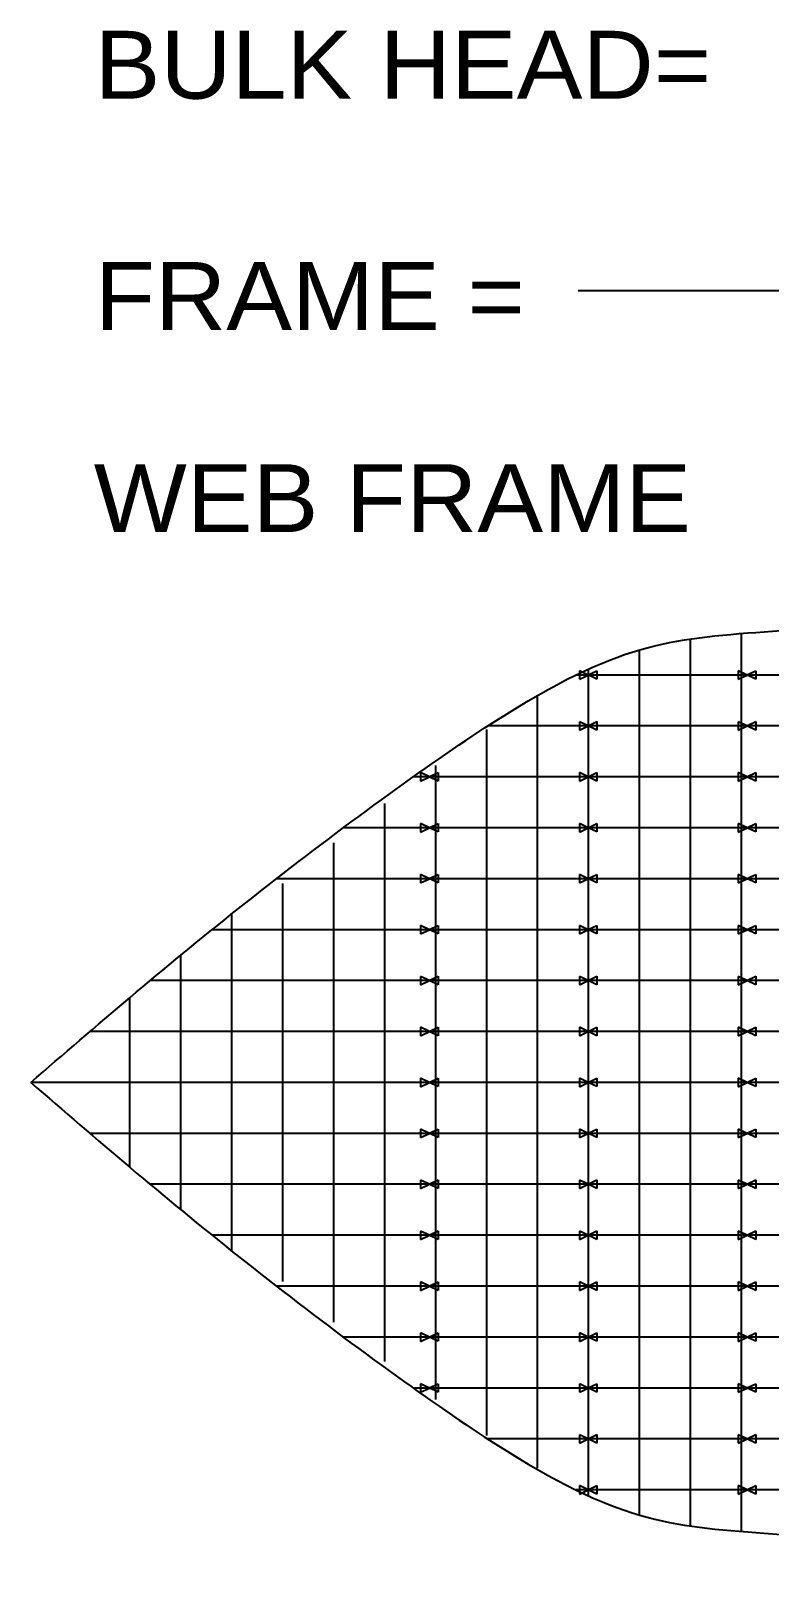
# Model space of a CAD drawing. Header units: millimetres. Extents: x -312175 to -205095, y 187857 to 277449.
# Drawn here: x -287699 to -279004, y 210561 to 228697 of the extents above; entities that cross this region are included whole.
import ezdxf

# ---------------------------------------------------------------- set-up
doc = ezdxf.new("R2010")
doc.units = ezdxf.units.MM
doc.header["$MEASUREMENT"] = 0
doc.layers.add('B.line', color=1, linetype='Continuous', lineweight=25)
doc.layers.add('WL-4 HB', color=1, linetype='Continuous')
doc.styles.get("Standard").update_dxf_attribs({"font": 'arial.ttf', "height": 50})

msp = doc.modelspace()

# ---------------------------------------------------------------- linework, layer by layer
for p, q in [((-281254, 225638), (-265417, 225638)), ((-279935, 221539), (-279935, 211075)), ((-279335, 221602), (-279335, 211012)), ((-280535, 221409), (-280535, 211205)), ((-224978, 221107), (-281281, 221107)), ((-281135, 221176), (-281135, 211438)), ((-281735, 220851), (-281735, 211763)), ((-282335, 220465), (-282335, 212149)), ((-222378, 220507), (-282318, 220507)), ((-282935, 220041), (-282935, 212573)), ((-220034, 219907), (-283196, 219907)), ((-283535, 219594), (-283535, 213020)), ((-218233, 219307), (-284019, 219307)), ((-284135, 219130), (-284135, 213484)), ((-216733, 218707), (-284806, 218707)), ((-284735, 218652), (-284735, 213962)), ((-285335, 218290), (-285335, 214323)), ((-215436, 218107), (-285564, 218107)), ((-285935, 217804), (-285935, 214810)), ((-214268, 217507), (-286294, 217507)), ((-286535, 217304), (-286535, 215310)), ((-213177, 216907), (-287002, 216907)), ((-212121, 216307), (-287699, 216307)), ((-213177, 215707), (-287002, 215707)), ((-213177, 215707), (-287002, 215707)), ((-213177, 215707), (-287002, 215707)), ((-213177, 215707), (-287002, 215707)), ((-213177, 215707), (-287002, 215707)), ((-214268, 215107), (-286294, 215107)), ((-215436, 214507), (-285564, 214507)), ((-216733, 213907), (-284806, 213907)), ((-218233, 213307), (-284019, 213307)), ((-220034, 212707), (-283196, 212707)), ((-222378, 212107), (-282318, 212107)), ((-224978, 211507), (-281281, 211507))]:
    msp.add_line(p, q)
at = {"layer": 'B.line'}
for p, q in [((-281135, 221107), (-281239, 221157)), ((-281239, 221157), (-281239, 221107)), ((-281239, 221107), (-281239, 221057)), ((-281239, 221057), (-281135, 221107)), ((-281137, 221108), (-281033, 221158)), ((-281033, 221058), (-281137, 221108)), ((-281033, 221158), (-281033, 221108)), ((-281033, 221108), (-281033, 221058)), ((-279264, 221107), (-279368, 221157)), ((-279368, 221157), (-279368, 221107)), ((-279368, 221107), (-279368, 221057)), ((-279368, 221057), (-279264, 221107)), ((-279266, 221108), (-279163, 221158)), ((-279163, 221058), (-279266, 221108)), ((-279163, 221158), (-279163, 221108)), ((-279163, 221108), (-279163, 221058)), ((-281135, 220507), (-281239, 220557)), ((-281239, 220557), (-281239, 220507)), ((-281137, 220508), (-281033, 220558)), ((-281033, 220558), (-281033, 220508)), ((-279264, 220507), (-279368, 220557)), ((-279368, 220557), (-279368, 220507)), ((-279264, 220507), (-279368, 220557)), ((-279368, 220557), (-279368, 220507)), ((-279266, 220508), (-279163, 220558)), ((-279266, 220508), (-279163, 220558)), ((-279163, 220558), (-279163, 220508)), ((-279163, 220558), (-279163, 220508)), ((-281239, 220507), (-281239, 220457)), ((-281239, 220457), (-281135, 220507)), ((-281033, 220458), (-281137, 220508)), ((-281033, 220508), (-281033, 220458)), ((-279368, 220507), (-279368, 220457)), ((-279368, 220457), (-279264, 220507)), ((-279368, 220507), (-279368, 220457)), ((-279368, 220457), (-279264, 220507)), ((-279163, 220458), (-279266, 220508)), ((-279163, 220458), (-279266, 220508)), ((-279163, 220508), (-279163, 220458)), ((-279163, 220508), (-279163, 220458)), ((-283006, 219907), (-283109, 219957)), ((-283109, 219957), (-283109, 219907)), ((-283109, 219907), (-283109, 219857)), ((-283109, 219857), (-283006, 219907)), ((-283008, 219908), (-282904, 219958)), ((-282904, 219858), (-283008, 219908)), ((-282904, 219958), (-282904, 219908)), ((-282904, 219908), (-282904, 219858)), ((-281135, 219907), (-281239, 219957)), ((-281239, 219957), (-281239, 219907)), ((-281239, 219907), (-281239, 219857)), ((-281239, 219857), (-281135, 219907)), ((-281137, 219908), (-281033, 219958)), ((-281033, 219858), (-281137, 219908)), ((-281033, 219958), (-281033, 219908)), ((-281033, 219908), (-281033, 219858)), ((-279264, 219907), (-279368, 219957)), ((-279368, 219957), (-279368, 219907)), ((-279264, 219907), (-279368, 219957)), ((-279368, 219957), (-279368, 219907)), ((-279368, 219907), (-279368, 219857)), ((-279368, 219857), (-279264, 219907)), ((-279368, 219907), (-279368, 219857)), ((-279368, 219857), (-279264, 219907)), ((-279266, 219908), (-279163, 219958)), ((-279266, 219908), (-279163, 219958)), ((-279163, 219858), (-279266, 219908)), ((-279163, 219858), (-279266, 219908)), ((-279163, 219958), (-279163, 219908)), ((-279163, 219958), (-279163, 219908)), ((-279163, 219908), (-279163, 219858)), ((-279163, 219908), (-279163, 219858)), ((-283006, 219307), (-283109, 219357)), ((-283109, 219357), (-283109, 219307)), ((-283109, 219307), (-283109, 219257)), ((-283109, 219257), (-283006, 219307)), ((-283008, 219308), (-282904, 219358)), ((-282904, 219258), (-283008, 219308)), ((-282904, 219358), (-282904, 219308)), ((-282904, 219308), (-282904, 219258)), ((-281135, 219307), (-281239, 219357)), ((-281239, 219357), (-281239, 219307)), ((-281239, 219307), (-281239, 219257)), ((-281239, 219257), (-281135, 219307)), ((-281137, 219308), (-281033, 219358)), ((-281033, 219258), (-281137, 219308)), ((-281033, 219358), (-281033, 219308)), ((-281033, 219308), (-281033, 219258)), ((-279264, 219307), (-279368, 219357)), ((-279368, 219357), (-279368, 219307)), ((-279264, 219307), (-279368, 219357)), ((-279368, 219357), (-279368, 219307)), ((-279368, 219307), (-279368, 219257)), ((-279368, 219257), (-279264, 219307)), ((-279368, 219307), (-279368, 219257)), ((-279368, 219257), (-279264, 219307)), ((-279266, 219308), (-279163, 219358)), ((-279266, 219308), (-279163, 219358)), ((-279163, 219258), (-279266, 219308)), ((-279163, 219258), (-279266, 219308)), ((-279163, 219358), (-279163, 219308)), ((-279163, 219358), (-279163, 219308)), ((-279163, 219308), (-279163, 219258)), ((-279163, 219308), (-279163, 219258)), ((-283006, 218707), (-283109, 218757)), ((-283109, 218757), (-283109, 218707)), ((-283008, 218708), (-282904, 218758)), ((-282904, 218758), (-282904, 218708)), ((-281135, 218707), (-281239, 218757)), ((-281239, 218757), (-281239, 218707)), ((-281137, 218708), (-281033, 218758)), ((-281033, 218758), (-281033, 218708)), ((-279264, 218707), (-279368, 218757)), ((-279368, 218757), (-279368, 218707)), ((-279264, 218707), (-279368, 218757)), ((-279368, 218757), (-279368, 218707)), ((-279266, 218708), (-279163, 218758)), ((-279266, 218708), (-279163, 218758)), ((-279163, 218758), (-279163, 218708)), ((-279163, 218758), (-279163, 218708)), ((-283109, 218707), (-283109, 218657)), ((-283109, 218657), (-283006, 218707)), ((-282904, 218658), (-283008, 218708)), ((-282904, 218708), (-282904, 218658)), ((-281239, 218707), (-281239, 218657)), ((-281239, 218657), (-281135, 218707)), ((-281033, 218658), (-281137, 218708)), ((-281033, 218708), (-281033, 218658)), ((-279368, 218707), (-279368, 218657)), ((-279368, 218657), (-279264, 218707)), ((-279368, 218707), (-279368, 218657)), ((-279368, 218657), (-279264, 218707)), ((-279163, 218658), (-279266, 218708)), ((-279163, 218658), (-279266, 218708)), ((-279163, 218708), (-279163, 218658)), ((-279163, 218708), (-279163, 218658)), ((-283006, 218107), (-283109, 218157)), ((-283109, 218157), (-283109, 218107)), ((-283109, 218107), (-283109, 218057)), ((-283109, 218057), (-283006, 218107)), ((-283008, 218108), (-282904, 218158)), ((-282904, 218058), (-283008, 218108)), ((-282904, 218158), (-282904, 218108)), ((-282904, 218108), (-282904, 218058)), ((-281135, 218107), (-281239, 218157)), ((-281239, 218157), (-281239, 218107)), ((-281239, 218107), (-281239, 218057)), ((-281239, 218057), (-281135, 218107)), ((-281137, 218108), (-281033, 218158)), ((-281033, 218058), (-281137, 218108)), ((-281033, 218158), (-281033, 218108)), ((-281033, 218108), (-281033, 218058)), ((-279264, 218107), (-279368, 218157)), ((-279368, 218157), (-279368, 218107)), ((-279264, 218107), (-279368, 218157)), ((-279368, 218157), (-279368, 218107)), ((-279368, 218107), (-279368, 218057)), ((-279368, 218057), (-279264, 218107)), ((-279368, 218107), (-279368, 218057)), ((-279368, 218057), (-279264, 218107)), ((-279266, 218108), (-279163, 218158)), ((-279266, 218108), (-279163, 218158)), ((-279163, 218058), (-279266, 218108)), ((-279163, 218058), (-279266, 218108)), ((-279163, 218158), (-279163, 218108)), ((-279163, 218158), (-279163, 218108)), ((-279163, 218108), (-279163, 218058)), ((-279163, 218108), (-279163, 218058)), ((-283006, 217507), (-283109, 217557)), ((-283109, 217557), (-283109, 217507)), ((-283109, 217507), (-283109, 217457)), ((-283109, 217457), (-283006, 217507)), ((-283008, 217508), (-282904, 217558)), ((-282904, 217458), (-283008, 217508)), ((-282904, 217558), (-282904, 217508)), ((-282904, 217508), (-282904, 217458)), ((-281135, 217507), (-281239, 217557)), ((-281239, 217557), (-281239, 217507)), ((-281239, 217507), (-281239, 217457)), ((-281239, 217457), (-281135, 217507)), ((-281137, 217508), (-281033, 217558)), ((-281033, 217458), (-281137, 217508)), ((-281033, 217558), (-281033, 217508)), ((-281033, 217508), (-281033, 217458)), ((-279264, 217507), (-279368, 217557)), ((-279368, 217557), (-279368, 217507)), ((-279264, 217507), (-279368, 217557)), ((-279368, 217557), (-279368, 217507)), ((-279368, 217507), (-279368, 217457)), ((-279368, 217457), (-279264, 217507)), ((-279368, 217507), (-279368, 217457)), ((-279368, 217457), (-279264, 217507)), ((-279266, 217508), (-279163, 217558)), ((-279266, 217508), (-279163, 217558)), ((-279163, 217458), (-279266, 217508)), ((-279163, 217458), (-279266, 217508)), ((-279163, 217558), (-279163, 217508)), ((-279163, 217558), (-279163, 217508)), ((-279163, 217508), (-279163, 217458)), ((-279163, 217508), (-279163, 217458)), ((-283006, 216907), (-283109, 216957)), ((-283109, 216957), (-283109, 216907)), ((-283109, 216907), (-283109, 216857)), ((-283109, 216857), (-283006, 216907)), ((-283008, 216908), (-282904, 216958)), ((-282904, 216858), (-283008, 216908)), ((-282904, 216958), (-282904, 216908)), ((-282904, 216908), (-282904, 216858)), ((-281135, 216907), (-281239, 216957)), ((-281239, 216957), (-281239, 216907)), ((-281239, 216907), (-281239, 216857)), ((-281239, 216857), (-281135, 216907)), ((-281137, 216908), (-281033, 216958)), ((-281033, 216858), (-281137, 216908)), ((-281033, 216958), (-281033, 216908)), ((-281033, 216908), (-281033, 216858)), ((-279264, 216907), (-279368, 216957)), ((-279368, 216957), (-279368, 216907)), ((-279264, 216907), (-279368, 216957)), ((-279368, 216957), (-279368, 216907)), ((-279368, 216907), (-279368, 216857)), ((-279368, 216857), (-279264, 216907)), ((-279368, 216907), (-279368, 216857)), ((-279368, 216857), (-279264, 216907)), ((-279266, 216908), (-279163, 216958)), ((-279266, 216908), (-279163, 216958)), ((-279163, 216858), (-279266, 216908)), ((-279163, 216858), (-279266, 216908)), ((-279163, 216958), (-279163, 216908)), ((-279163, 216958), (-279163, 216908)), ((-279163, 216908), (-279163, 216858)), ((-279163, 216908), (-279163, 216858)), ((-283006, 216307), (-283109, 216357)), ((-283109, 216357), (-283109, 216307)), ((-283109, 216307), (-283109, 216257)), ((-283109, 216257), (-283006, 216307)), ((-283008, 216308), (-282904, 216358)), ((-282904, 216258), (-283008, 216308)), ((-282904, 216358), (-282904, 216308)), ((-282904, 216308), (-282904, 216258)), ((-281135, 216307), (-281239, 216357)), ((-281239, 216357), (-281239, 216307)), ((-281239, 216307), (-281239, 216257)), ((-281239, 216257), (-281135, 216307)), ((-281137, 216308), (-281033, 216358)), ((-281033, 216258), (-281137, 216308)), ((-281033, 216358), (-281033, 216308)), ((-281033, 216308), (-281033, 216258)), ((-279264, 216307), (-279368, 216357)), ((-279368, 216357), (-279368, 216307)), ((-279264, 216307), (-279368, 216357)), ((-279368, 216357), (-279368, 216307)), ((-279368, 216307), (-279368, 216257)), ((-279368, 216257), (-279264, 216307)), ((-279368, 216307), (-279368, 216257)), ((-279368, 216257), (-279264, 216307)), ((-279266, 216308), (-279163, 216358)), ((-279266, 216308), (-279163, 216358)), ((-279163, 216258), (-279266, 216308)), ((-279163, 216258), (-279266, 216308)), ((-279163, 216358), (-279163, 216308)), ((-279163, 216358), (-279163, 216308)), ((-279163, 216308), (-279163, 216258)), ((-279163, 216308), (-279163, 216258)), ((-283006, 215707), (-283109, 215757)), ((-283109, 215757), (-283109, 215707)), ((-283109, 215707), (-283109, 215657)), ((-283109, 215657), (-283006, 215707)), ((-283008, 215708), (-282904, 215758)), ((-282904, 215658), (-283008, 215708)), ((-282904, 215758), (-282904, 215708)), ((-282904, 215708), (-282904, 215658)), ((-281135, 215707), (-281239, 215757)), ((-281239, 215757), (-281239, 215707)), ((-281239, 215707), (-281239, 215657)), ((-281239, 215657), (-281135, 215707)), ((-281137, 215708), (-281033, 215758)), ((-281033, 215658), (-281137, 215708)), ((-281033, 215758), (-281033, 215708)), ((-281033, 215708), (-281033, 215658)), ((-279264, 215707), (-279368, 215757)), ((-279368, 215757), (-279368, 215707)), ((-279264, 215707), (-279368, 215757)), ((-279368, 215757), (-279368, 215707)), ((-279368, 215707), (-279368, 215657)), ((-279368, 215657), (-279264, 215707)), ((-279368, 215707), (-279368, 215657)), ((-279368, 215657), (-279264, 215707)), ((-279266, 215708), (-279163, 215758)), ((-279266, 215708), (-279163, 215758)), ((-279163, 215658), (-279266, 215708)), ((-279163, 215658), (-279266, 215708)), ((-279163, 215758), (-279163, 215708)), ((-279163, 215758), (-279163, 215708)), ((-279163, 215708), (-279163, 215658)), ((-279163, 215708), (-279163, 215658)), ((-283006, 215107), (-283109, 215157)), ((-283109, 215157), (-283109, 215107)), ((-283109, 215107), (-283109, 215057)), ((-283109, 215057), (-283006, 215107)), ((-283008, 215108), (-282904, 215158)), ((-282904, 215058), (-283008, 215108)), ((-282904, 215158), (-282904, 215108)), ((-282904, 215108), (-282904, 215058)), ((-281135, 215107), (-281239, 215157)), ((-281239, 215157), (-281239, 215107)), ((-281239, 215107), (-281239, 215057)), ((-281239, 215057), (-281135, 215107)), ((-281137, 215108), (-281033, 215158)), ((-281033, 215058), (-281137, 215108)), ((-281033, 215158), (-281033, 215108)), ((-281033, 215108), (-281033, 215058)), ((-279264, 215107), (-279368, 215157)), ((-279368, 215157), (-279368, 215107)), ((-279264, 215107), (-279368, 215157)), ((-279368, 215157), (-279368, 215107)), ((-279368, 215107), (-279368, 215057)), ((-279368, 215057), (-279264, 215107)), ((-279368, 215107), (-279368, 215057)), ((-279368, 215057), (-279264, 215107)), ((-279266, 215108), (-279163, 215158)), ((-279266, 215108), (-279163, 215158)), ((-279163, 215058), (-279266, 215108)), ((-279163, 215058), (-279266, 215108)), ((-279163, 215158), (-279163, 215108)), ((-279163, 215158), (-279163, 215108)), ((-279163, 215108), (-279163, 215058)), ((-279163, 215108), (-279163, 215058)), ((-283006, 214507), (-283109, 214557)), ((-283109, 214557), (-283109, 214507)), ((-283008, 214508), (-282904, 214558)), ((-282904, 214558), (-282904, 214508)), ((-281135, 214507), (-281239, 214557)), ((-281239, 214557), (-281239, 214507)), ((-281137, 214508), (-281033, 214558)), ((-281033, 214558), (-281033, 214508)), ((-279264, 214507), (-279368, 214557)), ((-279368, 214557), (-279368, 214507)), ((-279264, 214507), (-279368, 214557)), ((-279368, 214557), (-279368, 214507)), ((-279266, 214508), (-279163, 214558)), ((-279266, 214508), (-279163, 214558)), ((-279163, 214558), (-279163, 214508)), ((-279163, 214558), (-279163, 214508)), ((-283109, 214507), (-283109, 214457)), ((-283109, 214457), (-283006, 214507)), ((-282904, 214458), (-283008, 214508)), ((-282904, 214508), (-282904, 214458)), ((-281239, 214507), (-281239, 214457)), ((-281239, 214457), (-281135, 214507)), ((-281033, 214458), (-281137, 214508)), ((-281033, 214508), (-281033, 214458)), ((-279368, 214507), (-279368, 214457)), ((-279368, 214457), (-279264, 214507)), ((-279368, 214507), (-279368, 214457)), ((-279368, 214457), (-279264, 214507)), ((-279163, 214458), (-279266, 214508)), ((-279163, 214458), (-279266, 214508)), ((-279163, 214508), (-279163, 214458)), ((-279163, 214508), (-279163, 214458)), ((-283006, 213907), (-283109, 213957)), ((-283109, 213957), (-283109, 213907)), ((-283109, 213907), (-283109, 213857)), ((-283109, 213857), (-283006, 213907)), ((-283008, 213908), (-282904, 213958)), ((-282904, 213858), (-283008, 213908)), ((-282904, 213958), (-282904, 213908)), ((-282904, 213908), (-282904, 213858)), ((-281135, 213907), (-281239, 213957)), ((-281239, 213957), (-281239, 213907)), ((-281239, 213907), (-281239, 213857)), ((-281239, 213857), (-281135, 213907)), ((-281137, 213908), (-281033, 213958)), ((-281033, 213858), (-281137, 213908)), ((-281033, 213958), (-281033, 213908)), ((-281033, 213908), (-281033, 213858)), ((-279264, 213907), (-279368, 213957)), ((-279368, 213957), (-279368, 213907)), ((-279264, 213907), (-279368, 213957)), ((-279368, 213957), (-279368, 213907)), ((-279368, 213907), (-279368, 213857)), ((-279368, 213857), (-279264, 213907)), ((-279368, 213907), (-279368, 213857)), ((-279368, 213857), (-279264, 213907)), ((-279266, 213908), (-279163, 213958)), ((-279266, 213908), (-279163, 213958)), ((-279163, 213858), (-279266, 213908)), ((-279163, 213858), (-279266, 213908)), ((-279163, 213958), (-279163, 213908)), ((-279163, 213958), (-279163, 213908)), ((-279163, 213908), (-279163, 213858)), ((-279163, 213908), (-279163, 213858)), ((-283006, 213307), (-283109, 213357)), ((-283109, 213357), (-283109, 213307)), ((-283109, 213307), (-283109, 213257)), ((-283109, 213257), (-283006, 213307)), ((-283008, 213308), (-282904, 213358)), ((-282904, 213258), (-283008, 213308)), ((-282904, 213358), (-282904, 213308)), ((-282904, 213308), (-282904, 213258)), ((-281135, 213307), (-281239, 213357)), ((-281239, 213357), (-281239, 213307)), ((-281239, 213307), (-281239, 213257)), ((-281239, 213257), (-281135, 213307)), ((-281137, 213308), (-281033, 213358)), ((-281033, 213258), (-281137, 213308)), ((-281033, 213358), (-281033, 213308)), ((-281033, 213308), (-281033, 213258)), ((-279264, 213307), (-279368, 213357)), ((-279368, 213357), (-279368, 213307)), ((-279264, 213307), (-279368, 213357)), ((-279368, 213357), (-279368, 213307)), ((-279368, 213307), (-279368, 213257)), ((-279368, 213257), (-279264, 213307)), ((-279368, 213307), (-279368, 213257)), ((-279368, 213257), (-279264, 213307)), ((-279266, 213308), (-279163, 213358)), ((-279266, 213308), (-279163, 213358)), ((-279163, 213258), (-279266, 213308)), ((-279163, 213258), (-279266, 213308)), ((-279163, 213358), (-279163, 213308)), ((-279163, 213358), (-279163, 213308)), ((-279163, 213308), (-279163, 213258)), ((-279163, 213308), (-279163, 213258)), ((-283006, 212707), (-283109, 212757)), ((-283109, 212757), (-283109, 212707)), ((-283008, 212708), (-282904, 212758)), ((-282904, 212758), (-282904, 212708)), ((-281135, 212707), (-281239, 212757)), ((-281239, 212757), (-281239, 212707)), ((-281137, 212708), (-281033, 212758)), ((-281033, 212758), (-281033, 212708)), ((-279264, 212707), (-279368, 212757)), ((-279368, 212757), (-279368, 212707)), ((-279264, 212707), (-279368, 212757)), ((-279368, 212757), (-279368, 212707)), ((-279266, 212708), (-279163, 212758)), ((-279266, 212708), (-279163, 212758)), ((-279163, 212758), (-279163, 212708)), ((-279163, 212758), (-279163, 212708)), ((-283109, 212707), (-283109, 212657)), ((-283109, 212657), (-283006, 212707)), ((-282904, 212658), (-283008, 212708)), ((-282904, 212708), (-282904, 212658)), ((-281239, 212707), (-281239, 212657)), ((-281239, 212657), (-281135, 212707)), ((-281033, 212658), (-281137, 212708)), ((-281033, 212708), (-281033, 212658)), ((-279368, 212707), (-279368, 212657)), ((-279368, 212657), (-279264, 212707)), ((-279368, 212707), (-279368, 212657)), ((-279368, 212657), (-279264, 212707)), ((-279163, 212658), (-279266, 212708)), ((-279163, 212658), (-279266, 212708)), ((-279163, 212708), (-279163, 212658)), ((-279163, 212708), (-279163, 212658)), ((-281135, 212107), (-281239, 212157)), ((-281239, 212157), (-281239, 212107)), ((-281239, 212107), (-281239, 212057)), ((-281239, 212057), (-281135, 212107)), ((-281137, 212108), (-281033, 212158)), ((-281033, 212058), (-281137, 212108)), ((-281033, 212158), (-281033, 212108)), ((-281033, 212108), (-281033, 212058)), ((-279264, 212107), (-279368, 212157)), ((-279368, 212157), (-279368, 212107)), ((-279264, 212107), (-279368, 212157)), ((-279368, 212157), (-279368, 212107)), ((-279368, 212107), (-279368, 212057)), ((-279368, 212057), (-279264, 212107)), ((-279368, 212107), (-279368, 212057)), ((-279368, 212057), (-279264, 212107)), ((-279266, 212108), (-279163, 212158)), ((-279266, 212108), (-279163, 212158)), ((-279163, 212058), (-279266, 212108)), ((-279163, 212058), (-279266, 212108)), ((-279163, 212158), (-279163, 212108)), ((-279163, 212158), (-279163, 212108)), ((-279163, 212108), (-279163, 212058)), ((-279163, 212108), (-279163, 212058)), ((-281135, 211507), (-281239, 211557)), ((-281239, 211557), (-281239, 211507)), ((-281239, 211507), (-281239, 211457)), ((-281239, 211457), (-281135, 211507)), ((-281137, 211508), (-281033, 211558)), ((-281033, 211458), (-281137, 211508)), ((-281033, 211558), (-281033, 211508)), ((-281033, 211508), (-281033, 211458)), ((-279264, 211507), (-279368, 211557)), ((-279368, 211557), (-279368, 211507)), ((-279264, 211507), (-279368, 211557)), ((-279368, 211557), (-279368, 211507)), ((-279368, 211507), (-279368, 211457)), ((-279368, 211457), (-279264, 211507)), ((-279368, 211507), (-279368, 211457)), ((-279368, 211457), (-279264, 211507)), ((-279266, 211508), (-279163, 211558)), ((-279266, 211508), (-279163, 211558)), ((-279163, 211458), (-279266, 211508)), ((-279163, 211458), (-279266, 211508)), ((-279163, 211558), (-279163, 211508)), ((-279163, 211558), (-279163, 211508)), ((-279163, 211508), (-279163, 211458)), ((-279163, 211508), (-279163, 211458))]:
    msp.add_line(p, q, dxfattribs=at)
at = {"layer": 'WL-4 HB'}
for points in [[(-287699, 216307), (-286930, 216971), (-285392, 218298), (-281289, 221352), (-279758, 221622), (-275472, 221784), (-271930, 222079), (-268210, 222001), (-263317, 222026), (-257178, 222014), (-249821, 222015), (-242462, 222027), (-236329, 221987), (-231420, 222069), (-227699, 221814), (-224052, 220847), (-220420, 220117), (-216027, 218538), (-213571, 217135), (-212121, 216307)], [(-287699, 216307), (-286930, 215643), (-285392, 214315), (-281289, 211262), (-279758, 210991), (-275472, 210830), (-271930, 210535), (-268210, 210613), (-263317, 210588), (-257178, 210599), (-249821, 210599), (-242462, 210587), (-236329, 210627), (-231420, 210544), (-227699, 210800), (-224052, 211767), (-220420, 212497), (-216027, 214076), (-213571, 215478), (-212121, 216307)]]:
    msp.add_open_spline(points, degree=3, knots=[0, 0, 0, 0, 1990.259647, 3980.519293, 7807.99914, 11353.896071, 14900.119414, 18440.119414, 21980.119414, 29060.119414, 36140.119414, 43220.119414, 50300.119414, 53840.119414, 57394.199631, 61026.108761, 64673.902463, 68313.771609, 73568.447983, 73568.447983, 73568.447983, 73568.447983], dxfattribs=at)

# ---------------------------------------------------------------- texts
at = {"width": 1.039397}
for s, p in [('BULK HEAD=', (-286948, 227897)), ('FRAME =', (-286946, 225172)), ('WEB FRAME', (-286958, 222791))]:
    msp.add_text(s, height=800, dxfattribs=at).set_placement(p)

doc.saveas('drawing.dxf')
